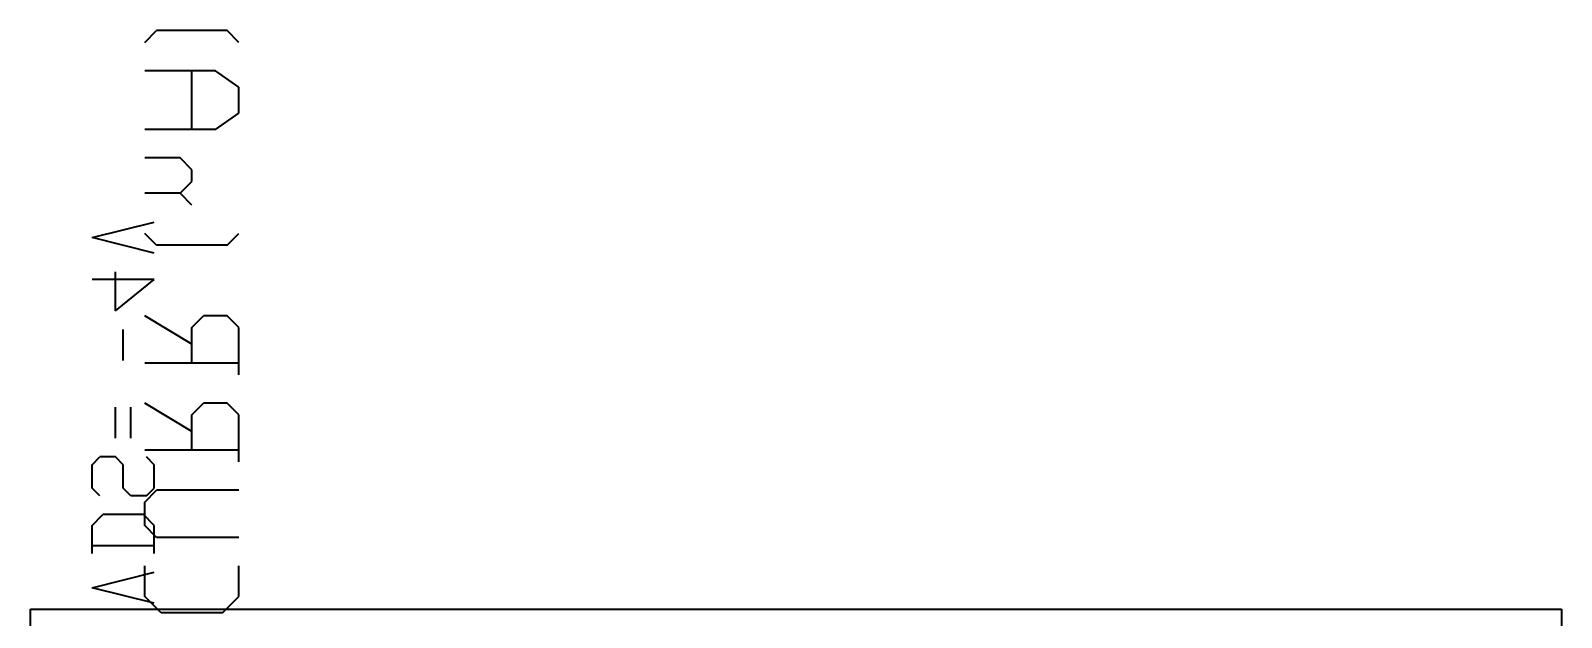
# Model space of a CAD drawing. Header units: millimetres. Extents: x 2.6 to 35.6, y 1.8 to 39.3.
# Drawn here: x 2.57 to 35.57, y 26.64 to 39.28 of the extents above; entities that cross this region are included whole.
import ezdxf

# ---------------------------------------------------------------- set-up
doc = ezdxf.new("R2010")
doc.units = ezdxf.units.MM
for name, color, linetype in [('bottom_silk', 7, 'Continuous'), ('outline', 7, 'Continuous'), ('top_silk', 7, 'Continuous')]:
    doc.layers.add(name, color=color, linetype=linetype)

msp = doc.modelspace()

# ---------------------------------------------------------------- linework, layer by layer
at = {"layer": 'bottom_silk', "color": 7, "lineweight": 40}
for p, q in [((5.032, 39.027), (5.286, 39.281)), ((6.81, 39.281), (5.286, 39.281)), ((7.064, 39.027), (6.81, 39.281)), ((6.556, 38.418), (5.032, 38.418)), ((6.048, 37.148), (6.048, 38.418)), ((7.064, 38.062), (6.556, 38.418)), ((7.064, 37.503), (7.064, 38.062)), ((6.556, 37.148), (7.064, 37.503)), ((6.556, 37.148), (5.032, 37.148)), ((5.794, 36.538), (5.032, 36.538)), ((6.048, 36.284), (5.794, 36.538)), ((5.794, 35.776), (6.048, 36.03)), ((6.048, 36.03), (6.048, 36.284)), ((5.794, 35.776), (5.032, 35.776)), ((6.048, 35.522), (5.794, 35.776)), ((3.896, 34.82), (5.237, 35.155)), ((5.237, 34.485), (3.896, 34.82)), ((5.286, 34.658), (5.032, 34.912)), ((6.81, 34.658), (5.286, 34.658)), ((6.81, 34.658), (7.064, 34.912)), ((4.399, 33.244), (4.399, 34.082)), ((5.237, 33.915), (3.896, 33.915)), ((4.399, 33.244), (5.237, 33.915)), ((6.048, 32.525), (5.032, 33.134)), ((6.048, 32.88), (6.302, 33.134)), ((6.81, 33.134), (6.302, 33.134)), ((7.064, 32.88), (6.81, 33.134)), ((4.566, 32.171), (4.566, 32.842)), ((6.048, 32.118), (6.048, 32.88)), ((7.064, 31.864), (7.064, 32.88)), ((7.064, 32.118), (5.032, 32.118)), ((4.399, 30.495), (4.399, 31.165)), ((4.734, 30.495), (4.734, 31.165)), ((6.048, 30.645), (5.032, 31.255)), ((6.048, 31.001), (6.302, 31.255)), ((6.81, 31.255), (6.302, 31.255)), ((7.064, 31.001), (6.81, 31.255)), ((6.048, 30.239), (6.048, 31.001)), ((7.064, 29.985), (7.064, 31.001)), ((3.896, 29.925), (4.063, 30.093)), ((4.399, 30.093), (4.063, 30.093)), ((4.566, 29.925), (4.399, 30.093)), ((7.064, 30.239), (5.032, 30.239)), ((5.237, 29.925), (5.069, 30.093)), ((3.896, 29.422), (3.896, 29.925)), ((4.566, 29.422), (4.566, 29.925)), ((5.237, 29.422), (5.237, 29.925)), ((4.063, 29.254), (3.896, 29.422)), ((4.734, 29.254), (4.566, 29.422)), ((5.032, 29.121), (5.286, 29.375)), ((5.069, 29.254), (5.237, 29.422)), ((7.064, 29.375), (5.286, 29.375)), ((5.069, 29.254), (4.734, 29.254)), ((5.032, 28.613), (5.032, 29.121)), ((3.896, 28.617), (4.13, 28.852)), ((5.002, 28.852), (4.13, 28.852)), ((5.237, 28.617), (5.002, 28.852)), ((3.896, 28.014), (3.896, 28.617)), ((5.286, 28.359), (5.032, 28.613)), ((5.237, 28.014), (5.237, 28.617)), ((5.237, 28.181), (3.896, 28.181)), ((7.064, 28.359), (5.286, 28.359)), ((5.032, 27.089), (5.032, 27.75)), ((7.064, 27.089), (7.064, 27.75)), ((3.896, 27.276), (5.237, 27.611)), ((5.237, 26.941), (3.896, 27.276)), ((5.388, 26.734), (5.032, 27.089)), ((6.708, 26.734), (7.064, 27.089)), ((2.572, 26.814), (35.572, 26.814)), ((2.572, 1.814), (2.572, 26.814)), ((6.708, 26.734), (5.388, 26.734)), ((35.572, 26.814), (35.572, 1.814))]:
    msp.add_line(p, q, dxfattribs=at)
at = {"layer": 'outline', "color": 7, "lineweight": 40}
for p, q in [((2.572, 26.814), (35.572, 26.814)), ((2.572, 1.814), (2.572, 26.814)), ((35.572, 26.814), (35.572, 1.814))]:
    msp.add_line(p, q, dxfattribs=at)
at = {"layer": 'top_silk', "color": 7, "lineweight": 40}
for p, q in [((2.572, 1.814), (2.572, 26.814)), ((2.572, 26.814), (35.572, 26.814)), ((35.572, 26.814), (35.572, 1.814))]:
    msp.add_line(p, q, dxfattribs=at)

doc.saveas('drawing.dxf')
